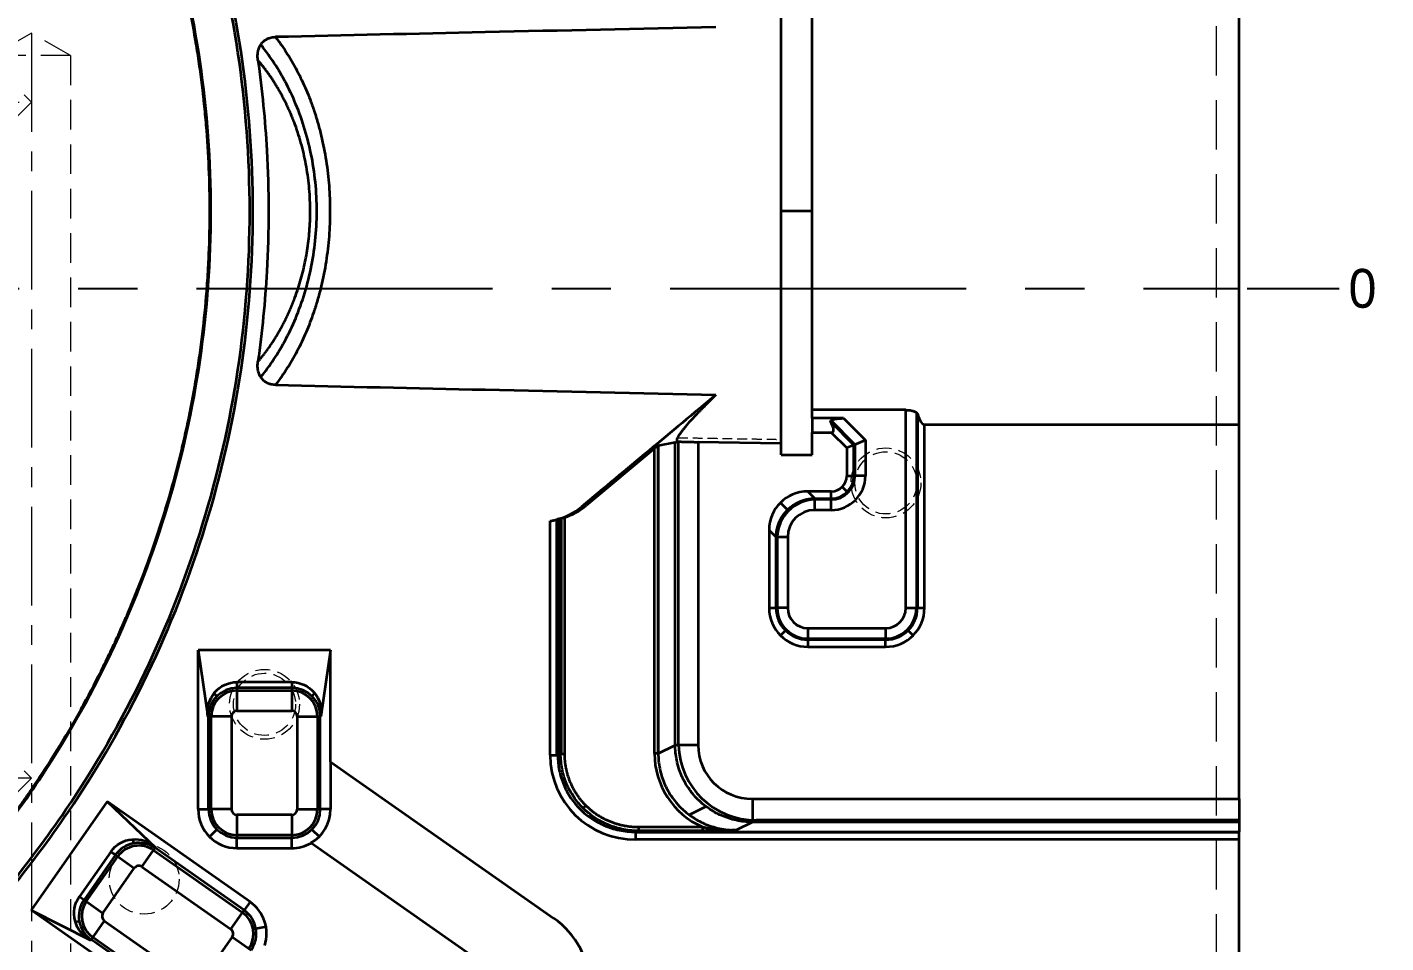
# Model space of a CAD drawing. Header units: millimetres. Extents: x -55 to 464, y 64 to 432.
# Drawn here: x 289.3 to 464.2, y 197.8 to 315.7 of the extents above; entities that cross this region are included whole.
import ezdxf

# ---------------------------------------------------------------- set-up
doc = ezdxf.new("R2010")
doc.units = ezdxf.units.MM
doc.linetypes.add('CENTER', pattern=[50.8, 31.75, -6.35, 6.35, -6.35])
doc.linetypes.add('HIDDEN', pattern=[9.525, 6.35, -3.175])
for name, color, linetype, lineweight in [('cool', 153, 'HIDDEN', 9), ('core', 7, 'Continuous', 20), ('dim', 82, 'Continuous', 9)]:
    doc.layers.add(name, color=color, linetype=linetype, lineweight=lineweight)
doc.styles.add('Capful-A', font='')
doc.styles.get('Capful-A').set_extended_font_data('Microsoft YaHei')
doc.dimstyles.new('Capful-A-2.0', dxfattribs={"dimscale": 2, "dimtxt": 2.5, "dimasz": 2.5, "dimexe": 1.5, "dimexo": 1, "dimgap": 1.5, "dimtad": 0, "dimdsep": 46, "dimtxsty": 'Capful-A', "dimcen": 0, "dimclrt": 2, "dimazin": 2, "dimtfac": 1, "dimtmove": 0, "dimatfit": 3, "dimfxl": 0, "dimtolj": 1, "dimtzin": 0, "dimarcsym": 0})

# ---------------------------------------------------------------- blocks, each defined once
blk = doc.blocks.new('H-SL-2-1')
at = {"layer": 'cool', "ltscale": 0.6}
for p, q in [((344.5, 8.89), (339.5, 6)), ((349.5, 6), (344.5, 8.89)), ((349.5, 6), (339.5, 6)), ((349.5, 6), (349.5, -161)), ((339.5, 5), (344.5, 0)), ((344.5, 0), (339.5, -5)), ((339.5, -82), (344.5, -87)), ((344.5, -87), (339.5, -92))]:
    blk.add_line(p, q, dxfattribs=at)
at = {"layer": 'cool', "color": 1, "linetype": 'CENTER', "ltscale": 0.4}
for p, q in [((344.5, 8.89), (344.5, -174)), ((0, 0), (344.5, 0)), ((344.5, -87), (0, -87))]:
    blk.add_line(p, q, dxfattribs=at)
blk = doc.blocks.new('*D27')
at = {"layer": 'Defpoints', "color": 0, "transparency": 16777216}
for p in [(195.33, 282.01), (445.33, 282.01)]:
    blk.add_point(p, dxfattribs=at)
at = {"layer": 'dim', "color": 0, "lineweight": -2, "transparency": 16777216}
blk.add_line((446.33, 282.01), (458.54, 282.01), dxfattribs=at)
at = {"layer": 'dim', "color": 2, "transparency": 16777216, "insert": (461.19, 282.01), "char_height": 5, "attachment_point": 5, "style": 'Capful-A', "bg_fill": 3, "box_fill_scale": 1.1, "bg_fill_color": 256, "bg_fill_true_color": 13158600, "bg_fill_transparency": 0}
blk.add_mtext('\\A1;0', dxfattribs=at)
at = {"layer": 'Defpoints', "color": 0, "transparency": 16777216}
blk.add_point((458.54, 282.01), dxfattribs=at)

msp = doc.modelspace()

# ---------------------------------------------------------------- linework, layer by layer
at = {"color": 1, "linetype": 'CENTER', "ltscale": 1.2}
msp.add_line((-54.672, 282.005), (445.328, 282.005), dxfattribs=at)
at = {"layer": 'core', "color": 8, "linetype": 'HIDDEN', "lineweight": 18}
msp.add_line((442.328, 392.005), (442.328, 172.005), dxfattribs=at)
at = {"layer": 'core', "color": 7, "linetype": 'Continuous', "lineweight": 35}
for p, q in [((445.328, 264.506), (445.328, 319.505)), ((390.329, 266.389), (390.329, 317.622)), ((390.329, 265.318), (390.329, 266.389)), ((402.394, 266.389), (390.329, 266.389)), ((402.394, 240.909), (402.394, 266.389)), ((403.745, 266.074), (403.745, 240.909)), ((403.886, 265.904), (403.886, 240.909)), ((390.329, 265.318), (390.329, 263.506)), ((394.369, 265.318), (390.329, 265.318)), ((395.695, 261.882), (392.724, 264.852)), ((395.836, 261.941), (392.761, 265.016)), ((394.369, 265.318), (397.186, 262.5)), ((404.796, 264.506), (445.328, 264.506)), ((404.796, 240.909), (404.796, 264.506)), ((445.328, 216.338), (445.328, 264.506)), ((390.329, 263.506), (392.785, 263.506)), ((390.329, 260.605), (390.329, 263.506)), ((392.785, 263.506), (394.785, 261.506)), ((397.186, 262.5), (395.695, 261.882)), ((397.186, 262.5), (397.186, 257.909)), ((370.029, 261.414), (361.238, 254.087)), ((370.029, 222.188), (370.029, 261.414)), ((370.448, 261.737), (370.448, 222.188)), ((372.697, 262.199), (370.522, 261.777)), ((370.522, 261.777), (370.522, 222.188)), ((372.697, 223.257), (372.697, 262.199)), ((373.137, 223.257), (373.137, 262.336)), ((386.329, 262.075), (375.65, 262.261)), ((375.65, 262.261), (375.65, 223.257)), ((386.329, 260.606), (386.329, 262.075)), ((395.695, 261.882), (394.785, 261.506)), ((394.785, 261.506), (394.785, 257.909)), ((395.695, 257.909), (395.695, 261.882)), ((395.836, 261.941), (395.836, 257.909)), ((386.329, 260.606), (390.329, 260.606)), ((394.785, 257.909), (395.695, 257.909)), ((397.186, 257.909), (395.695, 257.909)), ((392.785, 255.909), (389.757, 255.909)), ((389.757, 255.909), (390.667, 254.999)), ((392.785, 254.999), (392.785, 255.909)), ((394.199, 256.495), (394.842, 255.852)), ((360.639, 253.93), (361.238, 254.087)), ((386.238, 254.456), (387.155, 253.539)), ((390.667, 253.508), (390.667, 254.999)), ((390.667, 254.999), (392.785, 254.999)), ((392.785, 254.858), (390.667, 254.858)), ((392.785, 253.508), (392.785, 254.999)), ((356.61, 221.942), (356.61, 252.107)), ((357.43, 252.279), (357.43, 221.942)), ((357.949, 252.415), (357.591, 252.321)), ((357.591, 252.321), (357.591, 221.942)), ((357.949, 222.099), (357.949, 252.415)), ((358.029, 252.436), (358.029, 222.099)), ((358.439, 252.555), (358.439, 222.099)), ((392.785, 253.508), (390.667, 253.508)), ((384.785, 250.937), (384.785, 240.909)), ((385.695, 250.027), (384.785, 250.937)), ((387.186, 250.027), (385.695, 250.027)), ((385.695, 240.909), (385.695, 250.027)), ((385.836, 250.027), (385.836, 240.909)), ((387.186, 250.027), (387.186, 240.909)), ((384.785, 240.909), (385.695, 240.909)), ((387.186, 240.909), (385.695, 240.909)), ((402.394, 240.909), (403.886, 240.909)), ((403.886, 240.909), (404.796, 240.909)), ((386.249, 237.374), (386.892, 238.017)), ((389.785, 238.311), (399.796, 238.311)), ((389.785, 238.311), (389.785, 236.819)), ((399.796, 238.311), (399.796, 236.819)), ((403.331, 237.374), (402.688, 238.017)), ((389.785, 236.96), (399.796, 236.96)), ((399.796, 236.819), (389.785, 236.819)), ((389.785, 236.819), (389.785, 235.909)), ((399.796, 235.909), (399.796, 236.819)), ((311.284, 235.457), (312.521, 226.957)), ((328.333, 235.457), (311.284, 235.457)), ((311.284, 214.996), (311.284, 235.457)), ((328.333, 235.457), (327.096, 226.957)), ((328.333, 221.1), (328.333, 235.457)), ((389.785, 235.909), (399.796, 235.909)), ((316.284, 231.361), (316.284, 230.633)), ((323.333, 231.361), (316.284, 231.361)), ((323.333, 231.361), (323.333, 230.633)), ((313.318, 229.923), (313.685, 229.557)), ((316.284, 230.633), (316.284, 227.663)), ((323.333, 230.633), (316.284, 230.633)), ((316.284, 230.27), (323.333, 230.27)), ((323.333, 230.633), (323.333, 227.663)), ((325.933, 229.557), (326.299, 229.923)), ((316.284, 227.663), (323.333, 227.663)), ((312.521, 226.957), (312.608, 226.957)), ((315.579, 226.957), (312.608, 226.957)), ((312.608, 214.996), (312.608, 226.957)), ((312.971, 214.996), (312.971, 226.957)), ((315.579, 226.957), (315.579, 214.996)), ((324.039, 226.957), (324.039, 214.996)), ((324.039, 226.957), (327.009, 226.957)), ((326.646, 226.957), (326.646, 214.996)), ((327.009, 214.996), (327.009, 226.957)), ((327.096, 226.957), (327.009, 226.957)), ((370.522, 222.188), (370.029, 222.188)), ((370.522, 222.188), (372.697, 223.257)), ((375.65, 223.257), (372.697, 223.257)), ((328.333, 221.1), (328.316, 221.112)), ((328.316, 221.112), (328.316, 214.996)), ((328.333, 221.1), (357.043, 200.997)), ((356.61, 221.942), (357.591, 221.942)), ((357.591, 221.942), (357.949, 222.099)), ((358.439, 222.099), (357.949, 222.099)), ((299.549, 215.979), (289.77, 202.014)), ((299.549, 215.979), (305.802, 210.091)), ((317.963, 203.085), (299.549, 215.979)), ((361.196, 215.483), (360.85, 215.136)), ((376.694, 215.336), (374.52, 214.268)), ((382.652, 216.338), (445.328, 216.338)), ((382.652, 216.338), (382.652, 213.349)), ((445.328, 216.338), (445.328, 213.349)), ((311.284, 214.996), (312.608, 214.996)), ((315.579, 214.996), (312.608, 214.996)), ((323.333, 214.291), (316.284, 214.291)), ((316.284, 214.291), (316.284, 211.32)), ((323.333, 214.291), (323.333, 211.32)), ((324.039, 214.996), (327.009, 214.996)), ((328.316, 214.996), (327.009, 214.996)), ((361.775, 213.91), (362.129, 214.065)), ((445.328, 213.589), (383.139, 213.589)), ((312.749, 211.461), (313.685, 212.397)), ((323.333, 211.683), (316.284, 211.683)), ((325.933, 212.397), (326.857, 211.473)), ((367.961, 212.228), (367.636, 212.085)), ((367.636, 211.089), (367.636, 212.085)), ((367.636, 212.085), (445.328, 212.085)), ((445.328, 212.005), (367.636, 212.005)), ((367.961, 212.726), (367.961, 212.228)), ((367.961, 212.726), (376.197, 212.726)), ((367.961, 212.268), (376.197, 212.268)), ((376.197, 212.228), (367.961, 212.228)), ((376.197, 212.726), (376.197, 212.228)), ((382.652, 213.349), (380.532, 212.307)), ((445.328, 213.349), (382.652, 213.349)), ((445.328, 213.349), (445.328, 212.085)), ((445.328, 211.089), (445.328, 212.085)), ((303.005, 210.629), (302.915, 211.139)), ((304.048, 207.586), (305.752, 210.02)), ((305.802, 210.091), (305.752, 210.02)), ((317.204, 202.001), (305.752, 210.02)), ((316.284, 211.32), (323.333, 211.32)), ((316.284, 209.996), (316.284, 211.32)), ((316.284, 209.996), (323.333, 209.996)), ((323.333, 209.996), (323.333, 211.32)), ((325.815, 210.656), (325.799, 210.666)), ((351.307, 192.806), (325.815, 210.656)), ((445.328, 211.089), (367.636, 211.089)), ((445.328, 172.005), (445.328, 211.089)), ((300.036, 209.534), (295.993, 203.76)), ((300.632, 209.117), (296.589, 203.343)), ((296.886, 203.135), (300.929, 208.909)), ((300.036, 209.534), (300.632, 209.117)), ((300.632, 209.117), (303.065, 207.413)), ((305.544, 209.723), (316.996, 201.704)), ((299.022, 201.639), (303.065, 207.413)), ((304.048, 207.586), (315.5, 199.568)), ((295.993, 203.76), (296.589, 203.343)), ((296.589, 203.343), (299.022, 201.639)), ((317.963, 203.085), (317.204, 202.001)), ((289.77, 202.014), (297.442, 198.152)), ((308.185, 189.12), (289.77, 202.014)), ((315.5, 199.568), (317.204, 202.001)), ((295.47, 200.506), (295.98, 200.596)), ((299.196, 200.656), (297.492, 198.223)), ((299.196, 200.656), (310.648, 192.638)), ((320.019, 199.858), (318.716, 199.628)), ((297.442, 198.152), (297.492, 198.223)), ((308.944, 190.204), (297.492, 198.223)), ((309.152, 190.501), (297.7, 198.52)), ((315.673, 198.585), (311.631, 192.811)), ((315.673, 198.585), (318.107, 196.881))]:
    msp.add_line(p, q, dxfattribs=at)
at = {"layer": 'core', "color": 8, "linetype": 'HIDDEN', "lineweight": 18, "ltscale": 0.005}
msp.add_line((357.43, 252.278), (357.591, 252.321), dxfattribs=at)
at = {"layer": 'core', "color": 8, "linetype": 'HIDDEN', "lineweight": 18, "ltscale": 0.3}
for centre, radius in [((399.829, 257.005), 4.5), ((399.829, 257.005), 4), ((319.829, 228.505), 4.5), ((319.829, 228.505), 4), ((304.329, 206.005), 4.5)]:
    msp.add_circle(centre, radius, dxfattribs=at)
at = {"layer": 'core', "color": 7, "linetype": 'Continuous', "lineweight": 35}
for centre, radius, start, end in [((392.785, 257.909), 3.051, 270, 0), ((392.785, 257.909), 4.402, 270, 0), ((392.785, 257.909), 2, 270, 0), ((392.785, 257.909), 2.91, 270, 0), ((389.785, 240.909), 5, 180, 270), ((389.785, 240.909), 4.09, 180, 270), ((389.785, 240.909), 3.949, 180, 270), ((389.785, 240.909), 2.598, 180, 270), ((399.796, 240.909), 3.949, 270, 0), ((399.796, 240.909), 2.598, 270, 0), ((399.796, 240.909), 5, 270, 0), ((399.796, 240.909), 4.09, 270, 0), ((316.284, 226.957), 3.676, 90, 180), ((316.284, 226.957), 3.314, 90, 180), ((323.333, 226.957), 3.676, 0, 90), ((323.333, 226.957), 3.314, 0, 90), ((316.284, 226.957), 0.706, 90, 180), ((323.333, 226.957), 0.706, 0, 90), ((316.284, 214.996), 5, 180, 270), ((316.284, 214.996), 3.676, 180, 270), ((316.284, 214.996), 3.314, 180, 270), ((316.284, 214.996), 0.706, 180, 270), ((323.333, 214.996), 3.314, 270, 0), ((323.333, 214.996), 0.706, 270, 0), ((323.333, 214.996), 3.676, 270, 0), ((323.333, 214.996), 4.983, 299.66775, 0), ((303.643, 207.008), 3.676, 55, 145), ((303.643, 207.008), 3.314, 55, 145), ((323.333, 214.996), 5, 270, 299.7592), ((303.643, 207.008), 0.706, 55, 145), ((299.6, 201.234), 3.676, 145, 235), ((299.6, 201.234), 3.314, 145, 235), ((315.095, 198.99), 5, 342.16559, 55), ((299.6, 201.234), 0.706, 145, 235), ((315.095, 198.99), 3.314, 325, 55), ((315.095, 198.99), 3.676, 325, 55), ((315.095, 198.99), 0.706, 325, 55), ((350.734, 191.986), 11, 0, 55)]:
    msp.add_arc(centre, radius, start, end, dxfattribs=at)
for centre, major_axis, ratio, start_param, end_param in [((404.796, 292.005), (0, 27.5), 0.1051042, 2.8213089, 3.1415548), ((364.285, 292.005), (-28.736, 28.42), 0.0739094, 3.0670374, 3.3756679), ((370.029, 261.357), (0.499, 0.419), 0.0669995, 0.1200502, 1.5145933), ((375.65, 264.72), (2.995, 2.515), 0.0669995, 3.2616428, 3.5723965), ((389.812, 250.882), (3.574, -3.574), 0.9891328, 2.361657, 3.9215283), ((355.398, 260.016), (-7.901, -2.075), 0.9793727, 1.5707995, 2.0167638), ((355.997, 260.173), (-7.901, -2.075), 0.9793727, 1.623077, 2.0167638), ((390.863, 249.831), (3.574, -3.574), 0.9891328, 2.3897481, 3.8934372), ((390.706, 249.988), (2.502, -2.502), 0.9891328, 2.3616577, 3.9215276), ((380.695, 222.349), (-9.608, -4.72), 0.9808758, 5.8341745, 6.9696232), ((383.295, 223.627), (-9.151, -4.495), 0.9808758, 5.8557443, 7.3896882), ((382.76, 223.364), (-6.405, -3.147), 0.9808758, 5.8341745, 7.3896882), ((367.827, 222.131), (-10.311, -4.52), 0.9770757, 5.8784578, 7.4321976)]:
    msp.add_ellipse(centre, major_axis=major_axis, ratio=ratio, start_param=start_param, end_param=end_param, dxfattribs=at)
at = {"layer": 'core', "color": 8, "linetype": 'HIDDEN', "lineweight": 18, "ltscale": 0.02}
msp.add_ellipse((355.398, 260.016), major_axis=(-7.901, -2.075), ratio=0.9793727, start_param=1.468159, end_param=1.5707996, dxfattribs=at)
at = {"layer": 'core', "color": 7, "linetype": 'Continuous', "lineweight": 35, "extrusion": (0, 0, -1)}
for centre, major_axis, start_param, end_param in [((316.284, 227.516), (0, -3.844), 1.4247433, 3.1415927), ((323.333, 227.516), (0, -3.844), 3.1415927, 4.858442), ((303.185, 207.329), (3.149, -2.205), 3.1415927, 4.858442), ((299.142, 201.555), (3.149, -2.205), 1.4247433, 3.1415927)]:
    msp.add_ellipse(centre, major_axis=major_axis, ratio=0.9893532, start_param=start_param, end_param=end_param, dxfattribs=at)
at = {"layer": 'core', "color": 7, "linetype": 'Continuous', "lineweight": 35}
for points, knots in [([(286.888, 204.414), (289.596, 207.7), (296.261, 216.598), (305.236, 232.202), (312.738, 251.383), (317.306, 271.466), (318.84, 292.005), (317.306, 312.544), (312.738, 332.627), (305.236, 351.808), (296.261, 367.412), (289.596, 376.31), (286.888, 379.597)], [0, 0, 0, 0, 0.0672927, 0.1754696, 0.2836464, 0.3918232, 0.5, 0.6081768, 0.7163536, 0.8245304, 0.9327073, 1, 1, 1, 1]), ([(286.705, 204.826), (289.358, 208.055), (295.956, 216.877), (304.871, 232.378), (312.35, 251.503), (316.906, 271.527), (318.435, 292.005), (316.906, 312.484), (312.35, 332.508), (304.871, 351.633), (295.956, 367.133), (289.358, 375.955), (286.705, 379.184)], [0, 0, 0, 0, 0.0663674, 0.1747756, 0.2831837, 0.3915919, 0.5, 0.6084081, 0.7168163, 0.8252244, 0.9336326, 1, 1, 1, 1]), ([(284.345, 210.083), (285.488, 211.53), (286.6, 213), (287.951, 214.867), (288.219, 215.241), (288.752, 215.994), (289.017, 216.372), (289.804, 217.508), (290.32, 218.271), (291.845, 220.575), (292.829, 222.131), (294.256, 224.497), (294.723, 225.29), (295.412, 226.488), (295.64, 226.888), (296.091, 227.692), (296.314, 228.095), (297.422, 230.116), (298.273, 231.75), (299.498, 234.226), (299.897, 235.055), (300.679, 236.722), (301.061, 237.56), (301.808, 239.244), (302.173, 240.09), (302.707, 241.365), (302.883, 241.792), (303.23, 242.645), (303.401, 243.073), (304.245, 245.215), (304.884, 246.94), (306.089, 250.414), (306.656, 252.162), (307.715, 255.682), (308.208, 257.453), (308.893, 260.128), (309.112, 261.023), (309.426, 262.369), (309.529, 262.819), (309.729, 263.718), (309.827, 264.169), (310.303, 266.421), (310.646, 268.228), (311.105, 270.947), (311.248, 271.855), (311.515, 273.673), (311.64, 274.584), (311.985, 277.319), (312.176, 279.148), (312.407, 281.9), (312.474, 282.819), (312.546, 283.969), (312.56, 284.199), (312.586, 284.659), (312.624, 285.349), (312.656, 286.039), (312.751, 288.34), (312.789, 290.179), (312.789, 293.855), (312.713, 297.53), (312.483, 301.201), (312.252, 303.953), (312.166, 304.87), (312.046, 306.016), (312.021, 306.246), (311.97, 306.704), (311.893, 307.391), (311.699, 308.991), (311.512, 310.359), (311.244, 312.179), (311.101, 313.087), (310.642, 315.806), (309.956, 319.417), (309.119, 322.999), (308.434, 325.674), (308.196, 326.564), (307.887, 327.675), (307.825, 327.896), (307.699, 328.34), (307.508, 329.004), (307.312, 329.667), (306.648, 331.873), (306.08, 333.626), (305.173, 336.238), (304.861, 337.105), (304.381, 338.402), (304.218, 338.833), (303.889, 339.694), (303.722, 340.123), (302.877, 342.265), (302.166, 343.962), (301.046, 346.483), (300.665, 347.319), (299.884, 348.984), (299.484, 349.812), (298.26, 352.285), (297.41, 353.917), (296.413, 355.735), (296.302, 355.937), (296.078, 356.34), (295.966, 356.541), (295.627, 357.144), (294.944, 358.346), (294.242, 359.536), (292.816, 361.899), (291.833, 363.454), (289.803, 366.519), (288.756, 368.031), (286.599, 371.011), (285.488, 372.48), (284.345, 373.927)], [0, 0, 0, 0, 0.03125, 0.03125, 0.0390625, 0.0390625, 0.046875, 0.046875, 0.0625, 0.0625, 0.09375, 0.09375, 0.109375, 0.109375, 0.1171875, 0.1171875, 0.125, 0.125, 0.15625, 0.15625, 0.171875, 0.171875, 0.1875, 0.1875, 0.203125, 0.203125, 0.2109375, 0.2109375, 0.21875, 0.21875, 0.25, 0.25, 0.28125, 0.28125, 0.3125, 0.3125, 0.328125, 0.328125, 0.3359375, 0.3359375, 0.34375, 0.34375, 0.375, 0.375, 0.390625, 0.390625, 0.40625, 0.40625, 0.4375, 0.4375, 0.453125, 0.453125, 0.4570313, 0.4570313, 0.4609375, 0.46875, 0.46875, 0.5, 0.5, 0.53125, 0.5625, 0.5625, 0.578125, 0.578125, 0.5820313, 0.5820313, 0.5859375, 0.59375, 0.609375, 0.609375, 0.625, 0.625, 0.65625, 0.6875, 0.6875, 0.703125, 0.703125, 0.7070313, 0.7070313, 0.7109375, 0.71875, 0.71875, 0.75, 0.75, 0.765625, 0.765625, 0.7734375, 0.7734375, 0.78125, 0.78125, 0.8125, 0.8125, 0.828125, 0.828125, 0.84375, 0.84375, 0.875, 0.875, 0.8789063, 0.8789063, 0.8828125, 0.8828125, 0.890625, 0.90625, 0.90625, 0.9375, 0.9375, 0.96875, 0.96875, 1, 1, 1, 1]), ([(284.408, 209.943), (286.808, 212.98), (292.83, 221.325), (300.976, 235.94), (307.825, 253.959), (311.993, 272.779), (313.392, 292.005), (311.993, 311.231), (307.825, 330.051), (300.976, 348.07), (292.83, 362.686), (286.808, 371.03), (284.408, 374.067)], [0, 0, 0, 0, 0.065602, 0.1742015, 0.282801, 0.3914005, 0.5, 0.6085995, 0.717199, 0.8257985, 0.934398, 1, 1, 1, 1]), ([(386.329, 262.075), (386.329, 262.075), (386.329, 262.205), (386.329, 263.188), (386.329, 265.702), (386.329, 269.393), (386.329, 274.096), (386.329, 279.601), (386.329, 285.661), (386.329, 292.005), (386.329, 298.349), (386.329, 304.409), (386.329, 309.914), (386.329, 314.617), (386.329, 318.308), (386.329, 320.425), (386.329, 321.203), (386.329, 321.411)], [0, 0, 0, 0, 0.0294597, 0.1012112, 0.1729628, 0.2447143, 0.3164659, 0.3882174, 0.4599689, 0.5317205, 0.603472, 0.6752236, 0.7469751, 0.8187266, 0.8904782, 0.9622297, 1, 1, 1, 1]), ([(377.945, 315.658), (368.044, 315.44), (358.142, 315.222), (339.238, 314.802), (330.235, 314.601), (321.232, 314.399)], [0, 0, 0, 0, 0.5237714, 0.5237714, 1, 1, 1, 1]), ([(318.98, 311.394), (318.955, 311.573), (318.942, 311.751), (318.942, 312.019), (318.945, 312.109), (318.959, 312.287), (318.97, 312.377), (318.993, 312.511), (319.001, 312.555), (319.021, 312.643), (319.031, 312.687), (319.067, 312.816), (319.094, 312.901), (319.159, 313.068), (319.196, 313.15), (319.249, 313.251), (319.26, 313.27), (319.282, 313.31), (319.316, 313.368), (319.353, 313.425), (319.429, 313.535), (319.485, 313.605), (319.604, 313.738), (319.668, 313.8), (319.753, 313.874), (319.771, 313.889), (319.806, 313.917), (319.86, 313.959), (319.915, 313.997), (320.028, 314.071), (320.106, 314.116), (320.226, 314.175), (320.288, 314.203), (320.351, 314.228), (320.393, 314.244), (320.415, 314.252), (320.521, 314.289), (320.608, 314.314), (320.783, 314.354), (320.872, 314.369), (321.006, 314.385), (321.051, 314.389), (321.141, 314.396), (321.187, 314.398), (321.232, 314.399)], [0, 0, 0, 0, 0.125, 0.125, 0.1875, 0.1875, 0.25, 0.25, 0.28125, 0.28125, 0.3125, 0.3125, 0.375, 0.375, 0.4375, 0.4375, 0.453125, 0.453125, 0.46875, 0.5, 0.5, 0.5625, 0.5625, 0.625, 0.625, 0.640625, 0.640625, 0.65625, 0.6875, 0.6875, 0.75, 0.75, 0.78125, 0.796875, 0.796875, 0.8125, 0.8125, 0.875, 0.875, 0.9375, 0.9375, 0.96875, 0.96875, 1, 1, 1, 1]), ([(319.338, 270.61), (319.773, 271.141), (320.197, 271.702), (321.739, 273.91), (322.794, 275.779), (324.119, 278.847), (324.52, 279.915), (325.23, 282.152), (325.541, 283.33), (326.288, 286.909), (326.555, 289.392), (326.564, 294.488), (326.308, 296.971), (325.312, 301.807), (324.598, 304.039), (322.818, 308.19), (321.783, 310.03), (320.22, 312.277), (319.784, 312.854), (319.337, 313.4)], [0, 0, 0, 0, 0.0541508, 0.0541508, 0.2026349, 0.2026349, 0.276877, 0.276877, 0.351119, 0.351119, 0.4996032, 0.4996032, 0.6480873, 0.6480873, 0.7965714, 0.7965714, 0.9450555, 0.9450555, 1, 1, 1, 1]), ([(321.232, 314.399), (321.512, 314.043), (321.783, 313.677), (322.307, 312.93), (322.814, 312.167), (323.521, 310.985), (323.956, 310.177), (324.374, 309.361), (324.574, 308.95), (324.957, 308.122), (325.322, 307.289), (325.651, 306.451), (325.885, 305.823), (325.998, 305.508), (326.125, 305.142), (326.187, 304.958), (326.217, 304.867), (326.232, 304.821), (326.24, 304.798), (326.244, 304.787), (326.246, 304.781), (326.247, 304.778), (326.247, 304.777), (326.247, 304.776), (326.247, 304.776), (326.248, 304.775), (326.415, 304.267), (326.573, 303.753), (326.866, 302.715), (327.002, 302.191), (327.379, 300.608), (327.589, 299.539), (327.923, 297.385), (328.049, 296.302), (328.174, 294.678), (328.205, 294.137), (328.236, 293.327), (328.248, 292.922), (328.255, 292.451), (328.256, 292.216), (328.256, 292.115), (328.257, 292.048), (328.257, 292.015), (328.256, 290.909), (328.213, 289.829), (328.045, 287.666), (327.918, 286.583), (327.581, 284.432), (327.371, 283.363), (326.992, 281.782), (326.856, 281.258), (326.635, 280.48), (326.559, 280.222), (326.441, 279.837), (326.381, 279.645), (326.309, 279.422), (326.272, 279.31), (326.254, 279.255), (326.245, 279.227), (326.24, 279.213), (326.238, 279.206), (326.237, 279.203), (326.236, 279.201), (326.236, 279.2), (326.236, 279.2), (326.236, 279.199), (326.098, 278.782), (325.804, 277.947), (325.311, 276.695), (324.947, 275.866), (324.565, 275.041), (324.366, 274.631), (323.949, 273.819), (323.514, 273.013), (322.809, 271.835), (322.304, 271.075), (321.781, 270.331), (321.511, 269.966), (321.232, 269.611)], [0, 0, 0, 0, 0.03125, 0.03125, 0.0625, 0.09375, 0.125, 0.125, 0.15625, 0.15625, 0.1875, 0.21875, 0.21875, 0.234375, 0.2421875, 0.2460937, 0.2480469, 0.2490234, 0.2495117, 0.2497559, 0.2498779, 0.249939, 0.2499695, 0.2499847, 0.2499847, 0.25, 0.25, 0.28125, 0.28125, 0.3125, 0.3125, 0.375, 0.375, 0.4375, 0.4375, 0.46875, 0.46875, 0.484375, 0.4921875, 0.4960937, 0.4980469, 0.4980469, 0.5, 0.5, 0.5625, 0.5625, 0.625, 0.625, 0.6875, 0.6875, 0.71875, 0.71875, 0.734375, 0.734375, 0.7421875, 0.7460937, 0.7480469, 0.7490234, 0.7495117, 0.7497559, 0.7498779, 0.749939, 0.7499695, 0.7499847, 0.7499847, 0.75, 0.75, 0.78125, 0.8125, 0.84375, 0.84375, 0.875, 0.875, 0.90625, 0.9375, 0.96875, 0.96875, 1, 1, 1, 1]), ([(318.98, 311.394), (319.52, 307.539), (320.404, 298.499), (320.404, 285.511), (319.52, 276.471), (318.98, 272.616)], [0, 0, 0, 0, 0.3001305, 0.6998695, 1, 1, 1, 1]), ([(318.98, 272.616), (318.995, 272.634), (319.025, 272.668), (319.069, 272.721), (319.114, 272.773), (319.158, 272.826), (319.203, 272.878), (319.247, 272.931), (319.291, 272.984), (319.335, 273.038), (319.378, 273.091), (319.422, 273.145), (319.466, 273.198), (319.509, 273.252), (319.552, 273.306), (319.595, 273.36), (319.638, 273.415), (319.681, 273.469), (319.724, 273.524), (319.767, 273.579), (319.809, 273.634), (319.851, 273.689), (319.894, 273.744), (319.936, 273.8), (319.978, 273.856), (320.02, 273.911), (320.061, 273.967), (320.103, 274.023), (320.145, 274.08), (320.186, 274.136), (320.227, 274.193), (320.268, 274.25), (320.309, 274.307), (320.35, 274.364), (320.391, 274.421), (320.431, 274.478), (320.472, 274.536), (320.512, 274.594), (320.552, 274.652), (320.592, 274.71), (320.632, 274.768), (320.672, 274.826), (320.712, 274.885), (320.751, 274.944), (320.791, 275.002), (320.83, 275.061), (320.869, 275.121), (320.908, 275.18), (320.947, 275.239), (320.986, 275.299), (321.024, 275.359), (321.063, 275.419), (321.101, 275.479), (321.139, 275.539), (321.177, 275.6), (321.215, 275.66), (321.253, 275.721), (321.291, 275.782), (321.328, 275.843), (321.366, 275.904), (321.403, 275.966), (321.44, 276.027), (321.477, 276.089), (321.514, 276.151), (321.551, 276.213), (321.587, 276.275), (321.624, 276.338), (321.66, 276.4), (321.696, 276.463), (321.732, 276.526), (321.768, 276.589), (321.804, 276.652), (321.84, 276.715), (321.875, 276.779), (321.911, 276.842), (321.946, 276.906), (321.981, 276.97), (322.016, 277.034), (322.051, 277.098), (322.086, 277.163), (322.12, 277.227), (322.155, 277.292), (322.189, 277.357), (322.223, 277.422), (322.257, 277.487), (322.291, 277.552), (322.325, 277.618), (322.358, 277.683), (322.392, 277.749), (322.425, 277.815), (322.458, 277.881), (322.491, 277.948), (322.524, 278.014), (322.557, 278.081), (322.589, 278.147), (322.622, 278.214), (322.654, 278.281), (322.686, 278.349), (322.718, 278.416), (322.75, 278.483), (322.782, 278.551), (322.814, 278.619), (322.845, 278.687), (322.876, 278.755), (322.908, 278.823), (322.939, 278.892), (322.97, 278.96), (323, 279.029), (323.031, 279.098), (323.061, 279.167), (323.092, 279.236), (323.122, 279.306), (323.152, 279.375), (323.182, 279.445), (323.212, 279.515), (323.241, 279.584), (323.271, 279.655), (323.3, 279.725), (323.329, 279.795), (323.358, 279.866), (323.387, 279.937), (323.416, 280.007), (323.444, 280.079), (323.473, 280.15), (323.501, 280.221), (323.529, 280.293), (323.557, 280.364), (323.585, 280.436), (323.613, 280.508), (323.64, 280.58), (323.668, 280.652), (323.695, 280.725), (323.722, 280.797), (323.883, 281.23), (324.161, 282.032), (324.523, 283.226), (324.838, 284.436), (325.105, 285.661), (325.325, 286.901), (325.496, 288.155), (325.619, 289.42), (325.694, 290.697), (325.72, 292.034), (325.691, 293.425), (325.599, 294.86), (325.446, 296.281), (325.231, 297.687), (324.955, 299.075), (324.619, 300.444), (324.223, 301.794), (323.907, 302.713), (323.715, 303.232), (323.667, 303.36), (323.619, 303.487), (323.57, 303.614), (323.52, 303.741), (323.47, 303.867), (323.42, 303.992), (323.369, 304.118), (323.318, 304.242), (323.266, 304.366), (323.214, 304.49), (323.161, 304.613), (323.108, 304.736), (323.055, 304.858), (323.001, 304.98), (322.947, 305.101), (322.892, 305.222), (322.836, 305.343), (322.781, 305.463), (322.724, 305.582), (322.668, 305.701), (322.611, 305.819), (322.553, 305.937), (322.495, 306.055), (322.437, 306.172), (322.378, 306.288), (322.319, 306.404), (322.259, 306.52), (322.199, 306.635), (322.138, 306.749), (322.077, 306.864), (322.016, 306.977), (321.954, 307.09), (321.892, 307.203), (321.829, 307.315), (321.766, 307.427), (321.702, 307.538), (321.638, 307.648), (321.574, 307.759), (321.509, 307.868), (321.444, 307.978), (321.378, 308.086), (321.312, 308.194), (321.245, 308.302), (321.178, 308.409), (321.111, 308.516), (321.043, 308.622), (320.975, 308.728), (320.906, 308.833), (320.837, 308.938), (320.768, 309.042), (320.698, 309.146), (320.628, 309.249), (320.557, 309.352), (320.486, 309.454), (320.414, 309.556), (320.342, 309.657), (320.27, 309.758), (320.197, 309.858), (320.124, 309.958), (320.051, 310.057), (319.977, 310.156), (319.903, 310.254), (319.828, 310.352), (319.753, 310.449), (319.677, 310.546), (319.601, 310.642), (319.525, 310.738), (319.448, 310.833), (319.371, 310.928), (319.294, 311.022), (319.216, 311.116), (319.138, 311.209), (319.059, 311.302), (319.006, 311.363), (318.98, 311.394)], [0, 0, 0, 0, 0.0020024, 0.0040024, 0.006, 0.0079953, 0.0099882, 0.0119787, 0.013967, 0.015953, 0.0179366, 0.019918, 0.0218971, 0.023874, 0.0258487, 0.0278211, 0.0297914, 0.0317594, 0.0337253, 0.035689, 0.0376506, 0.0396101, 0.0415674, 0.0435227, 0.0454759, 0.047427, 0.049376, 0.0513231, 0.0532681, 0.0552111, 0.0571521, 0.0590912, 0.0610282, 0.0629634, 0.0648966, 0.066828, 0.0687574, 0.0706849, 0.0726106, 0.0745345, 0.0764565, 0.0783767, 0.0802951, 0.0822117, 0.0841266, 0.0860397, 0.0879511, 0.0898607, 0.0917687, 0.093675, 0.0955796, 0.0974825, 0.0993839, 0.1012836, 0.1031817, 0.1050782, 0.1069732, 0.1088666, 0.1107584, 0.1126488, 0.1145376, 0.116425, 0.1183109, 0.1201953, 0.1220784, 0.12396, 0.1258401, 0.127719, 0.1295964, 0.1314725, 0.1333473, 0.1352207, 0.1370929, 0.1389637, 0.1408333, 0.1427017, 0.1445688, 0.1464347, 0.1482994, 0.150163, 0.1520254, 0.1538866, 0.1557467, 0.1576057, 0.1594637, 0.1613205, 0.1631763, 0.1650311, 0.1668848, 0.1687375, 0.1705893, 0.17244, 0.1742899, 0.1761388, 0.1779868, 0.1798338, 0.18168, 0.1835254, 0.1853699, 0.1872136, 0.1890564, 0.1908985, 0.1927398, 0.1945804, 0.1964202, 0.1982593, 0.2000977, 0.2019354, 0.2037724, 0.2056088, 0.2074446, 0.2092798, 0.2111143, 0.2129483, 0.2147817, 0.2166146, 0.218447, 0.2202789, 0.2221103, 0.2239412, 0.2257716, 0.2276017, 0.2294313, 0.2312605, 0.2330894, 0.2349179, 0.236746, 0.2385738, 0.2404014, 0.2422286, 0.2440555, 0.2458823, 0.2477087, 0.249535, 0.2785262, 0.307019, 0.3350924, 0.3628286, 0.3903128, 0.4176321, 0.4448748, 0.4721296, 0.4994851, 0.5302521, 0.5609083, 0.5915801, 0.6223944, 0.6534765, 0.6849492, 0.7169314, 0.7495365, 0.7527613, 0.7559869, 0.7592133, 0.7624406, 0.7656689, 0.7688984, 0.7721291, 0.7753611, 0.7785945, 0.7818295, 0.7850661, 0.7883044, 0.7915446, 0.7947867, 0.7980308, 0.801277, 0.8045254, 0.8077762, 0.8110293, 0.814285, 0.8175433, 0.8208044, 0.8240682, 0.8273349, 0.8306047, 0.8338775, 0.8371536, 0.8404329, 0.8437157, 0.8470019, 0.8502917, 0.8535852, 0.8568825, 0.8601837, 0.8634888, 0.866798, 0.8701114, 0.873429, 0.8767509, 0.8800773, 0.8834082, 0.8867438, 0.8900841, 0.8934292, 0.8967792, 0.9001341, 0.9034942, 0.9068595, 0.91023, 0.9136059, 0.9169872, 0.9203741, 0.9237666, 0.9271648, 0.9305688, 0.9339787, 0.9373946, 0.9408165, 0.9442446, 0.947679, 0.9511197, 0.9545667, 0.9580203, 0.9614805, 0.9649473, 0.9684208, 0.9719012, 0.9753885, 0.9788828, 0.9823842, 0.9858927, 0.9894085, 0.9929316, 0.996462, 1, 1, 1, 1]), ([(321.232, 269.611), (321.141, 269.613), (321.052, 269.62), (320.873, 269.641), (320.785, 269.656), (320.654, 269.686), (320.61, 269.697), (320.524, 269.722), (320.481, 269.735), (320.352, 269.78), (320.269, 269.814), (320.109, 269.893), (320.031, 269.937), (319.919, 270.01), (319.864, 270.049), (319.81, 270.09), (319.775, 270.118), (319.757, 270.133), (319.671, 270.207), (319.607, 270.269), (319.487, 270.402), (319.431, 270.473), (319.354, 270.583), (319.33, 270.621), (319.295, 270.679), (319.283, 270.699), (319.261, 270.738), (319.207, 270.837), (319.16, 270.94), (319.095, 271.107), (319.067, 271.192), (319.037, 271.301), (319.032, 271.323), (319.021, 271.367), (319.016, 271.389), (319.001, 271.455), (318.993, 271.5), (318.97, 271.632), (318.959, 271.721), (318.945, 271.899), (318.942, 271.988), (318.941, 272.167), (318.945, 272.257), (318.955, 272.392), (318.959, 272.437), (318.968, 272.527), (318.974, 272.572), (318.98, 272.616)], [0, 0, 0, 0, 0.0625, 0.0625, 0.125, 0.125, 0.15625, 0.15625, 0.1875, 0.1875, 0.25, 0.25, 0.3125, 0.3125, 0.34375, 0.359375, 0.359375, 0.375, 0.375, 0.4375, 0.4375, 0.5, 0.5, 0.53125, 0.53125, 0.546875, 0.546875, 0.5625, 0.625, 0.625, 0.6875, 0.6875, 0.703125, 0.703125, 0.71875, 0.71875, 0.75, 0.75, 0.8125, 0.8125, 0.875, 0.875, 0.9375, 0.9375, 0.96875, 0.96875, 1, 1, 1, 1]), ([(321.232, 269.611), (330.235, 269.409), (339.238, 269.208), (358.142, 268.789), (368.044, 268.57), (377.945, 268.352)], [0, 0, 0, 0, 0.4762286, 0.4762286, 1, 1, 1, 1]), ([(377.945, 268.352), (377.945, 268.352), (377.945, 268.352), (372.177, 263.545), (366.408, 258.737), (360.639, 253.93)], [0, 0, 0, 0, 0.0000053, 0.0000053, 1, 1, 1, 1]), ([(372.999, 262.351), (372.943, 262.394), (372.925, 262.468), (372.961, 262.673), (373.015, 262.805), (373.194, 263.127), (373.319, 263.316), (373.498, 263.56), (373.519, 263.588), (373.561, 263.644), (373.626, 263.729), (373.695, 263.818), (373.839, 264), (373.942, 264.126), (374.275, 264.523), (374.526, 264.81), (375.081, 265.423), (375.385, 265.75), (375.756, 266.139), (375.798, 266.183), (375.882, 266.27), (375.924, 266.314), (376.052, 266.447), (376.312, 266.716), (376.584, 266.993), (377.143, 267.558), (377.535, 267.949), (377.945, 268.352)], [0, 0, 0, 0, 0.125, 0.125, 0.25, 0.25, 0.375, 0.375, 0.390625, 0.390625, 0.40625, 0.4375, 0.4375, 0.5, 0.5, 0.625, 0.625, 0.75, 0.75, 0.765625, 0.765625, 0.78125, 0.78125, 0.8125, 0.875, 0.875, 1, 1, 1, 1]), ([(402.394, 266.389), (402.489, 266.389), (402.583, 266.385), (402.72, 266.375), (402.766, 266.371), (402.834, 266.363), (402.856, 266.36), (402.901, 266.354), (402.923, 266.351), (403.031, 266.335), (403.114, 266.319), (403.212, 266.295), (403.231, 266.291), (403.269, 266.281), (403.288, 266.275), (403.343, 266.26), (403.378, 266.248), (403.478, 266.214), (403.539, 266.189), (403.607, 266.156), (403.62, 266.149), (403.646, 266.136), (403.683, 266.115), (403.716, 266.094), (403.776, 266.052), (403.808, 266.023), (403.846, 265.978), (403.857, 265.964), (403.874, 265.934), (403.881, 265.919), (403.886, 265.904)], [0, 0, 0, 0, 0.125, 0.125, 0.1875, 0.1875, 0.21875, 0.21875, 0.25, 0.25, 0.375, 0.375, 0.40625, 0.40625, 0.4375, 0.4375, 0.5, 0.5, 0.625, 0.625, 0.65625, 0.65625, 0.6875, 0.75, 0.75, 0.875, 0.875, 0.9375, 0.9375, 1, 1, 1, 1]), ([(392.724, 264.852), (392.716, 264.868), (392.711, 264.884), (392.708, 264.916), (392.71, 264.932), (392.717, 264.953), (392.719, 264.957), (392.723, 264.965), (392.725, 264.969), (392.732, 264.981), (392.738, 264.989), (392.758, 265.013), (392.775, 265.029), (392.805, 265.052), (392.817, 265.06), (392.841, 265.075), (392.854, 265.083), (392.895, 265.105), (392.926, 265.119), (392.992, 265.145), (393.029, 265.158), (393.106, 265.182), (393.146, 265.193), (393.272, 265.224), (393.363, 265.241), (393.506, 265.263), (393.554, 265.27), (393.652, 265.282), (393.702, 265.287), (393.851, 265.301), (393.953, 265.307), (394.082, 265.313), (394.108, 265.314), (394.16, 265.315), (394.238, 265.317), (394.316, 265.318), (394.369, 265.318)], [0, 0, 0, 0, 0.0625, 0.0625, 0.125, 0.125, 0.140625, 0.140625, 0.15625, 0.15625, 0.1875, 0.1875, 0.25, 0.25, 0.28125, 0.28125, 0.3125, 0.3125, 0.375, 0.375, 0.4375, 0.4375, 0.5, 0.5, 0.625, 0.625, 0.6875, 0.6875, 0.75, 0.75, 0.875, 0.875, 0.90625, 0.90625, 0.9375, 1, 1, 1, 1]), ([(372.999, 262.351), (373.063, 262.343), (373.134, 262.336), (373.291, 262.324), (373.377, 262.319), (373.517, 262.312), (373.565, 262.31), (373.665, 262.305), (373.717, 262.303), (373.875, 262.298), (373.986, 262.295), (374.159, 262.29), (374.218, 262.289), (374.308, 262.287), (374.339, 262.286), (374.4, 262.284), (374.431, 262.284), (374.588, 262.281), (374.716, 262.278), (374.976, 262.273), (375.108, 262.271), (375.309, 262.267), (375.377, 262.266), (375.514, 262.264), (375.582, 262.263), (375.65, 262.261)], [0, 0, 0, 0, 0.125, 0.125, 0.25, 0.25, 0.3125, 0.3125, 0.375, 0.375, 0.5, 0.5, 0.5625, 0.5625, 0.59375, 0.59375, 0.625, 0.625, 0.75, 0.75, 0.875, 0.875, 0.9375, 0.9375, 1, 1, 1, 1]), ([(385.695, 250.027), (385.695, 250.039), (385.695, 250.063), (385.695, 250.099), (385.696, 250.135), (385.697, 250.171), (385.698, 250.207), (385.7, 250.243), (385.702, 250.279), (385.704, 250.315), (385.706, 250.351), (385.709, 250.387), (385.711, 250.423), (385.715, 250.458), (385.718, 250.494), (385.722, 250.53), (385.725, 250.566), (385.73, 250.602), (385.734, 250.637), (385.739, 250.673), (385.743, 250.709), (385.749, 250.744), (385.754, 250.78), (385.76, 250.815), (385.766, 250.851), (385.772, 250.886), (385.778, 250.922), (385.785, 250.957), (385.792, 250.992), (385.799, 251.028), (385.807, 251.063), (385.814, 251.098), (385.822, 251.133), (385.83, 251.168), (385.839, 251.203), (385.848, 251.238), (385.857, 251.273), (385.866, 251.308), (385.875, 251.342), (385.885, 251.377), (385.895, 251.412), (385.905, 251.446), (385.916, 251.48), (385.926, 251.515), (385.937, 251.549), (385.948, 251.583), (385.96, 251.617), (385.972, 251.651), (385.984, 251.685), (385.996, 251.719), (386.008, 251.753), (386.021, 251.787), (386.034, 251.82), (386.047, 251.854), (386.06, 251.887), (386.074, 251.92), (386.088, 251.953), (386.102, 251.986), (386.116, 252.019), (386.131, 252.052), (386.146, 252.085), (386.161, 252.118), (386.176, 252.15), (386.192, 252.183), (386.207, 252.215), (386.223, 252.247), (386.239, 252.279), (386.256, 252.311), (386.273, 252.343), (386.29, 252.375), (386.307, 252.406), (386.324, 252.438), (386.342, 252.469), (386.359, 252.5), (386.378, 252.532), (386.396, 252.562), (386.414, 252.593), (386.433, 252.624), (386.452, 252.655), (386.471, 252.685), (386.49, 252.715), (386.51, 252.745), (386.53, 252.775), (386.55, 252.805), (386.57, 252.835), (386.591, 252.865), (386.611, 252.894), (386.632, 252.923), (386.653, 252.952), (386.674, 252.981), (386.696, 253.01), (386.718, 253.039), (386.74, 253.067), (386.762, 253.096), (386.784, 253.124), (386.807, 253.152), (386.829, 253.18), (386.852, 253.207), (386.875, 253.235), (386.899, 253.262), (386.922, 253.289), (386.946, 253.316), (386.97, 253.343), (386.994, 253.37), (387.018, 253.396), (387.043, 253.423), (387.067, 253.449), (387.092, 253.475), (387.117, 253.501), (387.142, 253.526), (387.168, 253.552), (387.193, 253.577), (387.219, 253.602), (387.245, 253.627), (387.271, 253.651), (387.298, 253.676), (387.324, 253.7), (387.351, 253.724), (387.378, 253.748), (387.405, 253.772), (387.432, 253.795), (387.459, 253.819), (387.487, 253.842), (387.514, 253.865), (387.542, 253.887), (387.57, 253.91), (387.598, 253.932), (387.627, 253.954), (387.655, 253.976), (387.684, 253.998), (387.713, 254.02), (387.742, 254.041), (387.771, 254.062), (387.8, 254.083), (387.829, 254.103), (387.859, 254.124), (387.889, 254.144), (387.919, 254.164), (387.949, 254.184), (387.979, 254.204), (388.009, 254.223), (388.039, 254.242), (388.07, 254.261), (388.101, 254.28), (388.131, 254.298), (388.162, 254.316), (388.194, 254.335), (388.225, 254.352), (388.256, 254.37), (388.288, 254.387), (388.319, 254.404), (388.351, 254.421), (388.383, 254.438), (388.415, 254.454), (388.447, 254.471), (388.479, 254.487), (388.511, 254.502), (388.544, 254.518), (388.576, 254.533), (388.609, 254.548), (388.642, 254.563), (388.675, 254.578), (388.708, 254.592), (388.741, 254.606), (388.774, 254.62), (388.807, 254.634), (388.84, 254.647), (388.874, 254.66), (388.907, 254.673), (388.941, 254.686), (388.975, 254.698), (389.009, 254.71), (389.043, 254.722), (389.077, 254.734), (389.111, 254.746), (389.145, 254.757), (389.179, 254.768), (389.214, 254.778), (389.248, 254.789), (389.282, 254.799), (389.317, 254.809), (389.352, 254.819), (389.386, 254.828), (389.421, 254.837), (389.456, 254.846), (389.491, 254.855), (389.526, 254.864), (389.561, 254.872), (389.596, 254.88), (389.631, 254.887), (389.666, 254.895), (389.702, 254.902), (389.737, 254.909), (389.772, 254.916), (389.808, 254.922), (389.843, 254.928), (389.879, 254.934), (389.914, 254.94), (389.95, 254.945), (389.985, 254.951), (390.021, 254.955), (390.057, 254.96), (390.092, 254.964), (390.128, 254.969), (390.164, 254.972), (390.2, 254.976), (390.236, 254.979), (390.271, 254.983), (390.307, 254.985), (390.343, 254.988), (390.379, 254.99), (390.415, 254.992), (390.451, 254.994), (390.487, 254.996), (390.523, 254.997), (390.559, 254.998), (390.595, 254.999), (390.631, 254.999), (390.655, 254.999), (390.667, 254.999)], [0, 0, 0, 0, 0.0046164, 0.0092325, 0.0138485, 0.0184642, 0.0230797, 0.027695, 0.0323101, 0.0369249, 0.0415396, 0.046154, 0.0507682, 0.0553823, 0.0599961, 0.0646097, 0.0692232, 0.0738364, 0.0784494, 0.0830623, 0.0876749, 0.0922874, 0.0968997, 0.1015118, 0.1061237, 0.1107355, 0.1153471, 0.1199585, 0.1245697, 0.1291807, 0.1337916, 0.1384023, 0.1430129, 0.1476233, 0.1522335, 0.1568436, 0.1614535, 0.1660633, 0.1706729, 0.1752824, 0.1798917, 0.1845009, 0.1891099, 0.1937188, 0.1983275, 0.2029361, 0.2075446, 0.212153, 0.2167612, 0.2213693, 0.2259772, 0.230585, 0.2351928, 0.2398003, 0.2444078, 0.2490152, 0.2536224, 0.2582295, 0.2628366, 0.2674435, 0.2720503, 0.276657, 0.2812636, 0.2858701, 0.2904765, 0.2950828, 0.299689, 0.3042951, 0.3089012, 0.3135071, 0.318113, 0.3227188, 0.3273245, 0.3319301, 0.3365356, 0.3411411, 0.3457465, 0.3503519, 0.3549571, 0.3595623, 0.3641674, 0.3687725, 0.3733775, 0.3779825, 0.3825874, 0.3871922, 0.391797, 0.3964018, 0.4010064, 0.4056111, 0.4102157, 0.4148203, 0.4194248, 0.4240293, 0.4286338, 0.4332382, 0.4378426, 0.4424469, 0.4470513, 0.4516556, 0.4562599, 0.4608642, 0.4654684, 0.4700727, 0.4746769, 0.4792811, 0.4838853, 0.4884895, 0.4930937, 0.4976979, 0.5023021, 0.5069063, 0.5115105, 0.5161147, 0.5207189, 0.5253231, 0.5299273, 0.5345316, 0.5391358, 0.5437401, 0.5483444, 0.5529487, 0.5575531, 0.5621574, 0.5667618, 0.5713662, 0.5759707, 0.5805752, 0.5851797, 0.5897843, 0.5943889, 0.5989936, 0.6035982, 0.608203, 0.6128078, 0.6174126, 0.6220175, 0.6266225, 0.6312275, 0.6358326, 0.6404377, 0.6450429, 0.6496481, 0.6542535, 0.6588589, 0.6634644, 0.6680699, 0.6726755, 0.6772812, 0.681887, 0.6864929, 0.6910988, 0.6957049, 0.700311, 0.7049172, 0.7095235, 0.7141299, 0.7187364, 0.723343, 0.7279497, 0.7325565, 0.7371634, 0.7417705, 0.7463776, 0.7509848, 0.7555922, 0.7601997, 0.7648072, 0.769415, 0.7740228, 0.7786307, 0.7832388, 0.787847, 0.7924554, 0.7970639, 0.8016725, 0.8062812, 0.8108901, 0.8154991, 0.8201083, 0.8247176, 0.8293271, 0.8339367, 0.8385465, 0.8431564, 0.8477665, 0.8523767, 0.8569871, 0.8615977, 0.8662084, 0.8708193, 0.8754303, 0.8800415, 0.8846529, 0.8892645, 0.8938763, 0.8984882, 0.9031003, 0.9077126, 0.9123251, 0.9169377, 0.9215506, 0.9261636, 0.9307768, 0.9353903, 0.9400039, 0.9446177, 0.9492318, 0.953846, 0.9584604, 0.9630751, 0.9676899, 0.972305, 0.9769203, 0.9815358, 0.9861515, 0.9907675, 0.9953836, 1, 1, 1, 1]), ([(356.61, 252.107), (356.668, 252.116), (356.725, 252.125), (356.837, 252.146), (356.892, 252.156), (357, 252.178), (357.052, 252.189), (357.151, 252.211), (357.198, 252.222), (357.287, 252.243), (357.328, 252.253), (357.402, 252.272), (357.436, 252.28), (357.496, 252.296), (357.521, 252.302), (357.563, 252.313), (357.579, 252.318), (357.591, 252.321)], [0, 0, 0, 0, 0.125, 0.125, 0.25, 0.25, 0.375, 0.375, 0.5, 0.5, 0.625, 0.625, 0.75, 0.75, 0.875, 0.875, 1, 1, 1, 1]), ([(357.949, 252.415), (357.954, 252.416), (357.963, 252.418), (357.978, 252.422), (357.984, 252.424), (357.997, 252.427), (358.004, 252.429), (358.027, 252.435), (358.044, 252.44), (358.073, 252.448), (358.082, 252.45), (358.103, 252.456), (358.114, 252.459), (358.148, 252.468), (358.171, 252.475), (358.208, 252.485), (358.221, 252.489), (358.247, 252.496), (358.26, 252.5), (358.3, 252.512), (358.328, 252.52), (358.369, 252.533), (358.383, 252.537), (358.411, 252.546), (358.425, 252.55), (358.439, 252.555)], [0, 0, 0, 0, 0.125, 0.125, 0.1875, 0.1875, 0.25, 0.25, 0.375, 0.375, 0.4375, 0.4375, 0.5, 0.5, 0.625, 0.625, 0.6875, 0.6875, 0.75, 0.75, 0.875, 0.875, 0.9375, 0.9375, 1, 1, 1, 1]), ([(370.522, 222.188), (370.521, 221.86), (370.537, 221.533), (370.602, 220.883), (370.65, 220.56), (370.778, 219.921), (370.858, 219.605), (371.049, 218.984), (371.27, 218.373), (371.689, 217.496), (372.193, 216.666), (372.581, 216.15), (372.89, 215.777), (373.05, 215.595), (373.243, 215.39), (373.341, 215.289), (373.391, 215.239), (373.416, 215.214), (373.429, 215.202), (373.435, 215.195), (373.438, 215.192), (373.44, 215.191), (373.44, 215.19), (373.441, 215.19), (373.441, 215.19), (373.646, 214.987), (373.863, 214.791), (374.321, 214.412), (374.563, 214.23), (375.071, 213.884), (375.336, 213.72), (375.891, 213.414), (376.181, 213.271), (376.781, 213.012), (377.092, 212.895), (377.733, 212.689), (378.064, 212.601), (378.743, 212.457), (379.092, 212.402), (379.802, 212.327), (380.164, 212.307), (380.532, 212.307)], [0, 0, 0, 0, 0.0625, 0.0625, 0.125, 0.125, 0.1875, 0.1875, 0.25, 0.3125, 0.375, 0.4375, 0.4375, 0.46875, 0.484375, 0.4921875, 0.4960937, 0.4980469, 0.4990234, 0.4995117, 0.4997559, 0.4998779, 0.499939, 0.499939, 0.5, 0.5, 0.5625, 0.5625, 0.625, 0.625, 0.6875, 0.6875, 0.75, 0.75, 0.8125, 0.8125, 0.875, 0.875, 0.9375, 0.9375, 1, 1, 1, 1]), ([(382.652, 213.349), (382.288, 213.351), (381.93, 213.372), (381.227, 213.45), (380.882, 213.507), (380.21, 213.654), (379.882, 213.744), (379.246, 213.952), (378.938, 214.071), (378.342, 214.333), (378.056, 214.476), (377.505, 214.785), (377.241, 214.95), (376.737, 215.298), (376.497, 215.481), (376.155, 215.766), (375.989, 215.911), (375.803, 216.084), (375.711, 216.172), (375.666, 216.216), (375.644, 216.238), (375.633, 216.249), (375.627, 216.255), (375.625, 216.258), (375.623, 216.259), (375.623, 216.26), (375.622, 216.26), (375.622, 216.26), (375.394, 216.487), (374.959, 216.964), (374.379, 217.74), (373.877, 218.57), (373.457, 219.447), (373.235, 220.057), (373.043, 220.678), (372.963, 220.993), (372.832, 221.631), (372.783, 221.954), (372.716, 222.603), (372.698, 222.93), (372.697, 223.257)], [0, 0, 0, 0, 0.0625, 0.0625, 0.125, 0.125, 0.1875, 0.1875, 0.25, 0.25, 0.3125, 0.3125, 0.375, 0.375, 0.4375, 0.4375, 0.46875, 0.484375, 0.4921875, 0.4960938, 0.4980469, 0.4990234, 0.4995117, 0.4997559, 0.4998779, 0.499939, 0.499939, 0.5, 0.5, 0.5625, 0.625, 0.6875, 0.75, 0.8125, 0.8125, 0.875, 0.875, 0.9375, 0.9375, 1, 1, 1, 1]), ([(357.591, 221.942), (357.59, 221.617), (357.606, 221.291), (357.669, 220.644), (357.717, 220.323), (357.844, 219.687), (357.924, 219.372), (358.113, 218.752), (358.224, 218.448), (358.474, 217.85), (358.754, 217.266), (359.259, 216.436), (359.649, 215.918), (359.96, 215.545), (360.121, 215.362), (360.316, 215.156), (360.415, 215.055), (360.465, 215.005), (360.49, 214.98), (360.503, 214.967), (360.509, 214.961), (360.512, 214.958), (360.514, 214.957), (360.515, 214.956), (360.515, 214.955), (360.515, 214.955), (360.719, 214.756), (360.934, 214.562), (361.39, 214.187), (361.631, 214.007), (362.137, 213.663), (362.402, 213.5), (362.957, 213.194), (363.247, 213.052), (363.849, 212.792), (364.162, 212.674), (364.807, 212.468), (365.141, 212.38), (365.826, 212.235), (366.177, 212.179), (366.896, 212.104), (367.263, 212.084), (367.636, 212.085)], [0, 0, 0, 0, 0.0625, 0.0625, 0.125, 0.125, 0.1875, 0.1875, 0.25, 0.25, 0.3125, 0.375, 0.4375, 0.4375, 0.46875, 0.484375, 0.4921875, 0.4960938, 0.4980469, 0.4990234, 0.4995117, 0.4997559, 0.4998779, 0.499939, 0.499939, 0.5, 0.5, 0.5625, 0.5625, 0.625, 0.625, 0.6875, 0.6875, 0.75, 0.75, 0.8125, 0.8125, 0.875, 0.875, 0.9375, 0.9375, 1, 1, 1, 1]), ([(367.961, 212.228), (367.591, 212.228), (367.226, 212.248), (366.511, 212.325), (366.161, 212.382), (365.48, 212.528), (365.148, 212.617), (364.506, 212.825), (364.195, 212.943), (363.596, 213.204), (363.307, 213.347), (362.754, 213.653), (362.49, 213.817), (361.986, 214.162), (361.746, 214.343), (361.405, 214.624), (361.239, 214.768), (361.054, 214.939), (360.964, 215.025), (360.919, 215.069), (360.896, 215.09), (360.885, 215.101), (360.88, 215.107), (360.877, 215.11), (360.876, 215.111), (360.875, 215.112), (360.875, 215.112), (360.875, 215.112), (360.644, 215.34), (360.205, 215.817), (359.621, 216.594), (359.117, 217.425), (358.837, 218.009), (358.587, 218.606), (358.476, 218.911), (358.286, 219.53), (358.206, 219.845), (358.078, 220.481), (358.03, 220.802), (357.965, 221.449), (357.949, 221.774), (357.949, 222.099)], [0, 0, 0, 0, 0.0625, 0.0625, 0.125, 0.125, 0.1875, 0.1875, 0.25, 0.25, 0.3125, 0.3125, 0.375, 0.375, 0.4375, 0.4375, 0.46875, 0.484375, 0.4921875, 0.4960937, 0.4980469, 0.4990234, 0.4995117, 0.4997559, 0.4998779, 0.499939, 0.499939, 0.5, 0.5, 0.5625, 0.625, 0.6875, 0.75, 0.75, 0.8125, 0.8125, 0.875, 0.875, 0.9375, 0.9375, 1, 1, 1, 1]), ([(380.532, 212.307), (380.525, 212.307), (380.519, 212.307), (379.748, 212.286), (378.98, 212.265), (377.541, 212.237), (376.869, 212.228), (376.197, 212.228)], [0, 0, 0, 0, 0.0044701, 0.0044701, 0.5455488, 0.5455488, 1, 1, 1, 1]), ([(376.2, 212.734), (376.201, 212.733), (376.204, 212.732), (376.208, 212.731), (376.213, 212.729), (376.219, 212.728), (376.226, 212.726), (376.234, 212.723), (376.243, 212.721), (376.252, 212.719), (376.263, 212.716), (376.275, 212.713), (376.288, 212.71), (376.301, 212.707), (376.316, 212.704), (376.331, 212.7), (376.348, 212.697), (376.365, 212.693), (376.383, 212.689), (376.403, 212.685), (376.423, 212.681), (376.444, 212.677), (376.476, 212.671), (376.518, 212.663), (376.571, 212.653), (376.625, 212.644), (376.68, 212.634), (376.759, 212.62), (376.864, 212.602), (376.997, 212.58), (377.135, 212.558), (377.312, 212.531), (377.53, 212.5), (377.794, 212.465), (378.072, 212.433), (378.302, 212.409), (378.477, 212.392), (378.594, 212.382), (378.711, 212.372), (378.829, 212.363), (378.947, 212.355), (379.066, 212.347), (379.185, 212.34), (379.305, 212.333), (379.425, 212.327), (379.545, 212.322), (379.667, 212.318), (379.789, 212.314), (379.911, 212.311), (380.034, 212.308), (380.157, 212.307), (380.282, 212.306), (380.406, 212.306), (380.49, 212.307), (380.532, 212.307)], [0, 0, 0, 0, 0.0007786, 0.0017733, 0.0029851, 0.0044147, 0.0060624, 0.0079284, 0.0100129, 0.0123158, 0.0148374, 0.0175775, 0.0205361, 0.0237132, 0.0271087, 0.0307227, 0.0345549, 0.0386054, 0.042874, 0.0473606, 0.0520651, 0.0569874, 0.0621274, 0.0741735, 0.0864488, 0.0989529, 0.1116853, 0.1246455, 0.1539254, 0.1845406, 0.2164857, 0.2497554, 0.307081, 0.3678876, 0.4321573, 0.4998763, 0.5266647, 0.5535641, 0.580575, 0.6076984, 0.6349353, 0.6622866, 0.6897536, 0.7173376, 0.74504, 0.7728624, 0.8008066, 0.8288744, 0.8570678, 0.885389, 0.9138402, 0.942424, 0.971143, 1, 1, 1, 1])]:
    msp.add_open_spline(points, degree=3, knots=knots, dxfattribs=at)
for points, degree in [([(386.329, 292.005), (387.662, 292.005), (388.996, 292.005), (390.329, 292.005)], 3), ([(358.439, 222.099), (358.439, 221.171), (358.803, 219.354), (359.518, 217.647), (360.556, 216.113), (361.879, 214.811), (363.437, 213.788), (365.171, 213.084), (367.017, 212.726), (367.961, 212.726)], 2)]:
    msp.add_open_spline(points, degree=degree, dxfattribs=at)
at = {"layer": 'core', "color": 8, "linetype": 'HIDDEN', "lineweight": 18, "ltscale": 0.2}
msp.add_open_spline([(373.059, 262.827), (386.329, 262.6)], degree=1, dxfattribs=at)

# ---------------------------------------------------------------- block references
msp.add_blockref('H-SL-2-1', (-54.672, 306.005))

# ---------------------------------------------------------------- next in the draw order: dimensions: what is measured, and where the dimension line sits
at = {"layer": 'dim'}
dim = msp.add_ordinate_dim(feature_location=(445.327670482, 282.005061714), offset=(13.212807893, 0), dtype=0, origin=(195.327646982, 282.005061714), dimstyle='Capful-A-2.0', override={"dimasz": 2, "dimexe": 0.49975, "dimexo": 0.49975, "dimgap": 0.49975}, dxfattribs=at)
dim.commit()
dim.dimension.update_dxf_attribs({"geometry": '*D27', "text_midpoint": (461.189429633, 282.005061714)})

doc.saveas('drawing.dxf')
